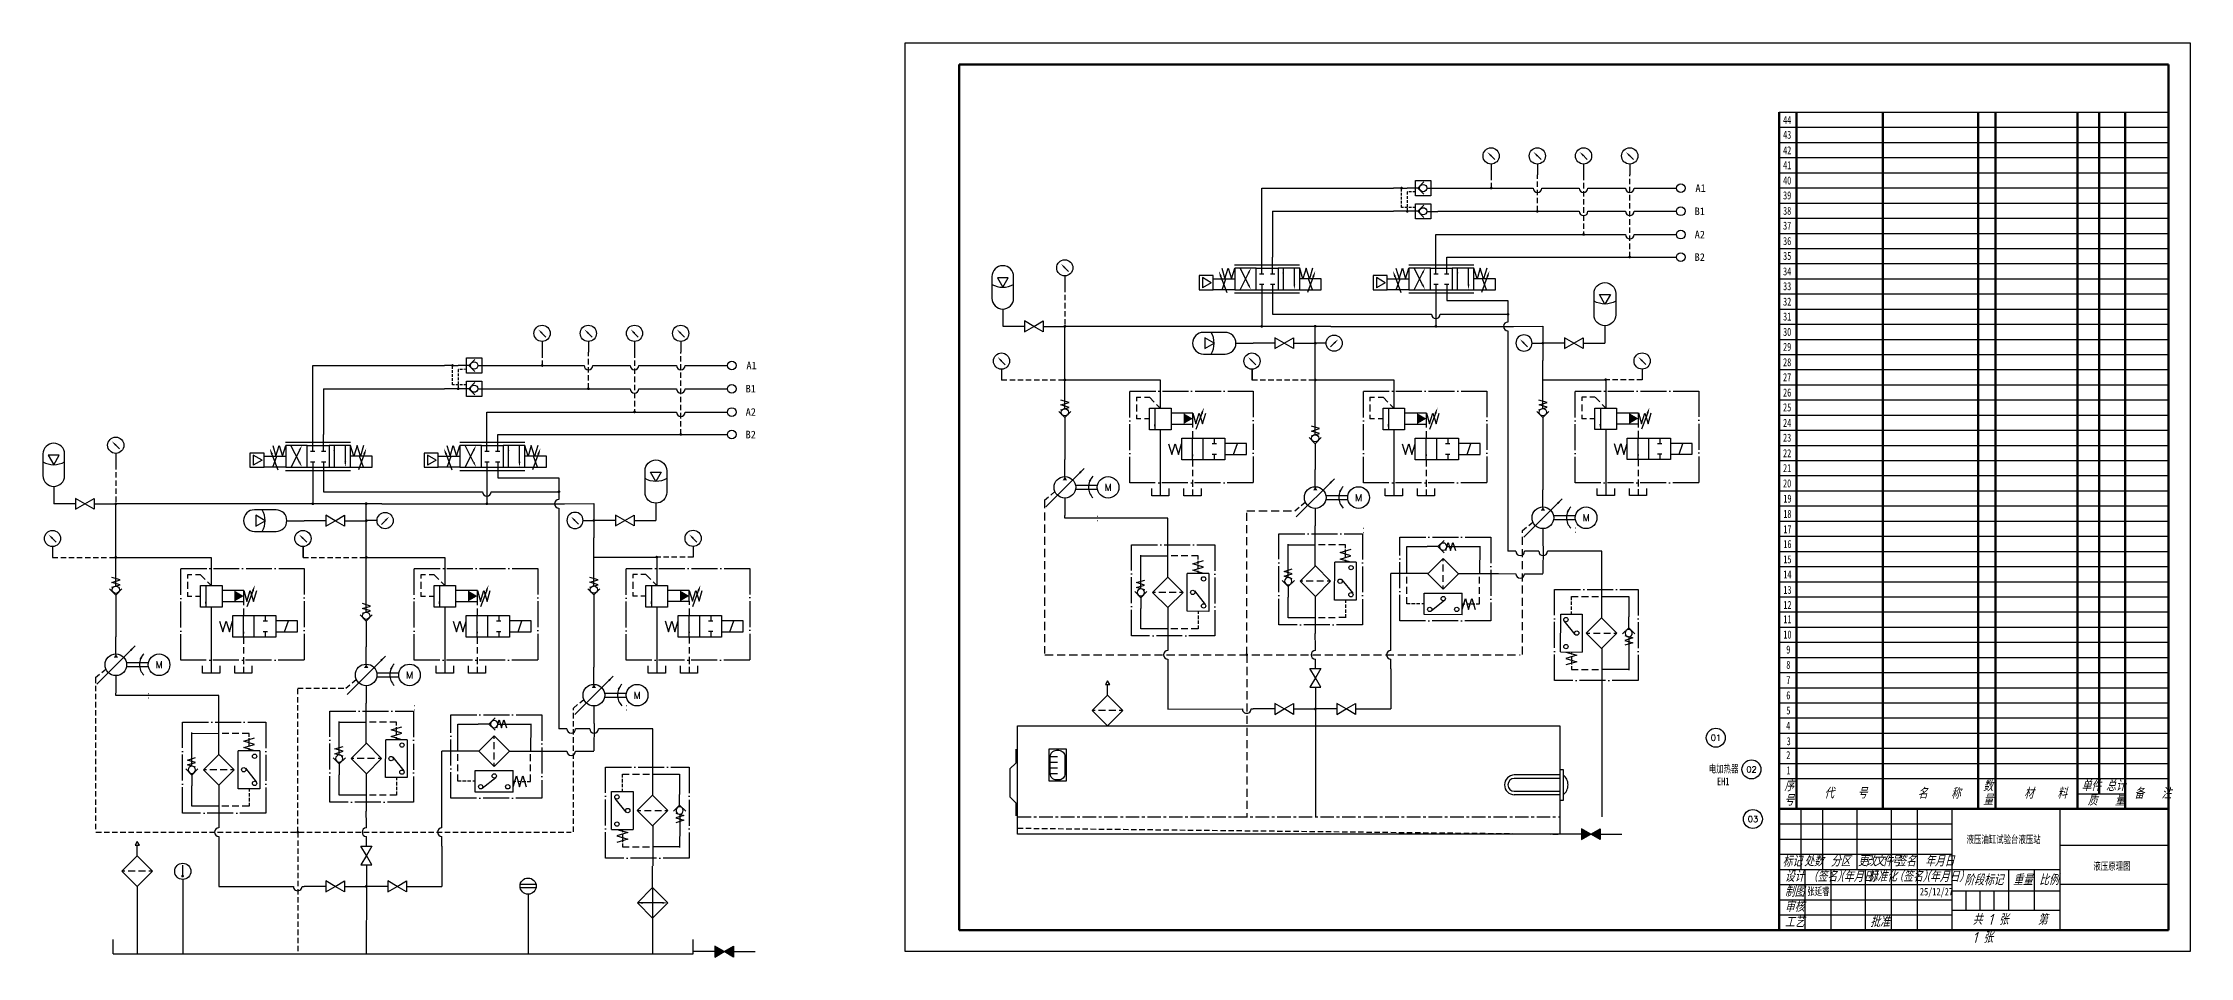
# Model space of a CAD drawing. Extents: x 245 to 8263, y -367 to 526.
# Drawn here: x 2243 to 3235, y 70 to 493 of the extents above; entities that cross this region are included whole.
import ezdxf
from ezdxf.enums import TextEntityAlignment as Align

# ---------------------------------------------------------------- set-up
doc = ezdxf.new("R2010")
doc.units = 0
doc.header["$LTSCALE"] = 5
doc.header["$MEASUREMENT"] = 0
for name, pattern in [('ACAD_ISO04W100', [30, 24, -3, 0, -3]), ('CENTER', [2, 1.25, -0.25, 0.25, -0.25]), ('HIDDEN', [0.375, 0.25, -0.125])]:
    doc.linetypes.add(name, pattern=pattern)
doc.layers.get('0').update_dxf_attribs({"linetype": 'CONTINUOUS'})
for name, color, linetype in [('11', 1, 'CONTINUOUS'), ('12', 2, 'CONTINUOUS'), ('16', 6, 'CONTINUOUS'), ('2细线层', 4, 'CONTINUOUS')]:
    doc.layers.add(name, color=color, linetype=linetype)
for name, color, linetype, lineweight in [('L7', 4, 'CONTINUOUS', 25), ('标注层', 7, 'CONTINUOUS', 25), ('符号 (ISO)', 7, 'CONTINUOUS', 25), ('粗实线', 7, 'CONTINUOUS', 50), ('细实线', 7, 'CONTINUOUS', 25)]:
    doc.layers.add(name, color=color, linetype=linetype, lineweight=lineweight)
doc.styles.add('GB 3.5', font='simfang.ttf', dxfattribs={"width": 0.7, "height": 3.5})
doc.styles.add('GB（5.0）', font='仿宋_GB2312.ttf', dxfattribs={"width": 0.75})
doc.styles.add('HZ', font='txt', dxfattribs={"bigfont": 'hztxt'})
doc.styles.get("Standard").update_dxf_attribs({"font": '仿宋_GB2312.ttf', "height": 3.5})
doc.styles.add('样式 1', font='gbeitc.shx', dxfattribs={"height": 18, "bigfont": 'gbcbig.shx'})

# ---------------------------------------------------------------- blocks, each defined once
blk = doc.blocks.new('电动机')
at = {"layer": '11'}
blk.add_circle((0.01, -0.08), 5, dxfattribs=at)
at = {"layer": '11', "style": 'HZ'}
blk.add_text('M', height=3.2, dxfattribs=at).set_placement((0.07, -0.1), align=Align.MIDDLE)
blk = doc.blocks.new('单向变量液压泵')
at = {"layer": '11'}
for p, q in [((8.8, 21.77), (-8.88, 4.09)), ((-0.06, 17.98), (-0.06, 25.98)), ((4.81, 14.06), (14.9, 14.06)), ((14.9, 12.06), (4.83, 12.06)), ((-0.06, 8.01), (-0.06, 0.01))]:
    blk.add_line(p, q, dxfattribs=at)
blk.add_circle((-0.08, 13.06), 5, dxfattribs=at)
blk.add_arc((17.85, 13.18), 7.03, 134.69287, 225.36484, dxfattribs=at)
at = {"layer": '12'}
for points in [[(6.48, 20.1), (7.15, 19.41), (8.86, 21.79)], [(-0.06, 18.05), (-1.06, 16.32), (0.94, 16.32)], [(10.89, 16.02), (11.7, 15.49), (12.87, 18.17)]]:
    blk.add_solid(points, dxfattribs=at)
blk = doc.blocks.new('单向阀（简易符号）带弹簧')
at = {"layer": '11'}
for p, q in [((1.92, 11.94), (-1.83, 13.07)), ((-1.81, 10.82), (1.92, 11.94)), ((1.92, 9.69), (-1.81, 10.82)), ((-0.03, 9.18), (-0.03, 14.18)), ((-2.88, 7.8), (-0.05, 4.97)), ((-1.83, 8.58), (1.92, 9.69)), ((-0.05, 4.97), (2.78, 7.8)), ((-0.05, 4.98), (-0.05, -0.02))]:
    blk.add_line(p, q, dxfattribs=at)
blk.add_circle((-0.05, 7.44), 1.67, dxfattribs=at)
blk = doc.blocks.new('压力表')
at = {"layer": '11'}
for p, q in [((-0.75, 9.49), (1.71, 7.03)), ((-0.02, 4.97), (-0.02, -0.03))]:
    blk.add_line(p, q, dxfattribs=at)
blk.add_circle((-0.04, 8.72), 3.75, dxfattribs=at)
at = {"layer": '12'}
blk.add_solid([(-0.34, 8.49), (0.25, 9.08), (-1.83, 10.56)], dxfattribs=at)
blk = doc.blocks.new('5171', base_point=(201.3, 88.5))
at = {"layer": '11'}
for p, q in [((201.4, 88.4), (201.4, 93.4)), ((213.4, 93.4), (213.4, 88.4)), ((213.4, 88.4), (201.4, 88.4))]:
    blk.add_line(p, q, dxfattribs=at)
blk = doc.blocks.new('先导式电磁溢流阀')
at = {"layer": '11'}
for p, q in [((14.07, 5.12), (14.07, -7.91)), ((9.07, -7.91), (19.07, -7.91)), ((9.07, -17.91), (9.07, -7.91)), ((11.58, -7.87), (11.58, -17.89)), ((19.07, -7.91), (19.07, -17.91)), ((19.07, -17.91), (9.07, -17.91)), ((14.07, -17.91), (14.07, -48.31)), ((19.11, -15.25), (29.11, -15.25)), ((29.11, -10.25), (19.13, -10.25)), ((29.11, -10.21), (30.59, -15.21)), ((29.11, -15.25), (29.11, -10.25)), ((30.59, -15.21), (32.1, -10.22)), ((33.27, -10.43), (30.6, -17.74)), ((32.1, -10.22), (33.6, -15.21)), ((33.6, -15.21), (35.1, -10.21)), ((17.96, -24.33), (19.44, -29.33)), ((19.44, -29.33), (20.95, -24.35)), ((20.95, -24.35), (22.45, -29.33)), ((22.45, -29.33), (23.95, -24.33)), ((23.99, -31.77), (23.99, -21.77)), ((23.99, -21.77), (43.99, -21.77)), ((29.01, -31.77), (29.01, -21.76)), ((33.99, -31.74), (33.99, -21.74)), ((38.02, -24.26), (40.02, -24.26)), ((40.02, -29.26), (38.02, -29.26)), ((39.02, -21.78), (39.02, -24.26)), ((39.02, -29.26), (39.02, -31.78)), ((53.98, -24.28), (43.98, -24.28)), ((43.98, -29.28), (53.98, -29.28)), ((43.99, -21.77), (43.99, -31.77)), ((47.91, -29.28), (49.73, -24.28)), ((53.98, -29.28), (53.98, -24.28)), ((33.99, -31.77), (23.99, -31.77)), ((43.99, -31.77), (33.99, -31.77))]:
    blk.add_line(p, q, dxfattribs=at)
at = {"layer": '12'}
for p, q in [((3.04, -2.9), (3.04, -4.62)), ((5.16, -2.93), (3.04, -2.93)), ((3.04, -6.22), (3.04, -9.42)), ((9.07, -2.93), (6.76, -2.93)), ((11.26, -5.09), (9.08, -2.91)), ((14.09, -7.91), (12.39, -6.22)), ((3.04, -11.02), (3.04, -12.92)), ((5.16, -12.91), (3.04, -12.91)), ((9.07, -12.91), (6.76, -12.91)), ((29.04, -15.19), (29.04, -16.91)), ((29.04, -18.51), (29.04, -21.71)), ((29.02, -31.53), (29.02, -34.82)), ((29.02, -36.42), (29.02, -39.36)), ((29.02, -40.97), (29.02, -44.26)), ((29.02, -45.46), (29.02, -48.4))]:
    blk.add_line(p, q, dxfattribs=at)
at = {"layer": '12', "linetype": 'ACAD_ISO04W100', "ltscale": 0.1}
blk.add_lwpolyline([(-0.03, -0.06), (57.08, -0.06), (57.08, -42.45), (-0.03, -42.45)], close=True, dxfattribs=at)
at = {"layer": '12'}
for points in [[(32.84, -10.27), (33.74, -10.59), (34.27, -7.72)], [(11.12, -15.37), (11.96, -15.37), (11.54, -17.89)], [(24.83, -15.24), (29.1, -12.77), (24.83, -10.26)], [(29.45, -29.26), (28.61, -29.26), (29.03, -31.78)]]:
    blk.add_solid(points, dxfattribs=at)
at = {"layer": '11', "xscale": 0.66, "yscale": 0.66, "zscale": 0.66}
for p in [(10.05, -48.32), (24.94, -48.32)]:
    blk.add_blockref('5171', p, dxfattribs=at)
blk = doc.blocks.new('液位计')
at = {"layer": '11'}
for p, q in [((3.64, 9.51), (-3.71, 9.51)), ((3.64, 8.01), (-3.71, 8.01)), ((-0.02, 5.01), (-0.02, 0.01))]:
    blk.add_line(p, q, dxfattribs=at)
blk.add_circle((-0.04, 8.76), 3.75, dxfattribs=at)
blk = doc.blocks.new('过滤器')
at = {"layer": '11'}
for p, q in [((10.08, 0.04), (17.15, 7.11)), ((17.15, -7.04), (10.08, 0.04)), ((17.15, 7.11), (24.22, 0.04)), ((24.22, 0.04), (17.15, -7.04)), ((10.09, -0.01), (0.09, -0.01)), ((24.24, -0.01), (34.24, -0.01))]:
    blk.add_line(p, q, dxfattribs=at)
at = {"layer": '12'}
for p, q in [((17.15, 7.11), (17.15, 5.44)), ((17.15, 3.85), (17.15, 0.65)), ((17.15, -0.95), (17.15, -4.15)), ((17.15, -5.69), (17.15, -7.03))]:
    blk.add_line(p, q, dxfattribs=at)
blk = doc.blocks.new('5236', base_point=(344.92, 42.98))
at = {"layer": '11'}
for p, q in [((342.02, 47.87), (343.5, 42.87)), ((343.5, 42.87), (345, 47.86)), ((345, 47.86), (346.51, 42.87)), ((346.51, 42.87), (348.01, 47.87))]:
    blk.add_line(p, q, dxfattribs=at)
blk = doc.blocks.new('回油过滤器')
at = {"layer": '11'}
for p, q in [((0, -7.14), (0, 0)), ((0, -7.36), (12.47, -7.36)), ((12.47, -7.36), (12.47, -16.78)), ((-18.99, -32.95), (-18.97, -15.46)), ((-18.97, -15.46), (-8.97, -15.48)), ((-12.31, -24.92), (-17.34, -18.62)), ((-8.97, -15.48), (-8.99, -32.97)), ((-18.99, -32.95), (-8.99, -32.97)), ((12.48, -30.98), (12.47, -41.39)), ((12.47, -41.08), (0, -41.07)), ((0, -41.3), (0, -49.85))]:
    blk.add_line(p, q, dxfattribs=at)
for centre in [(-16.52, -17.96), (-16.54, -30.48), (-11.52, -24.23)]:
    blk.add_circle(centre, 1, dxfattribs=at)
at = {"layer": '12', "linetype": 'HIDDEN', "ltscale": 2.5}
for p, q in [((-13.98, -11.21), (-13.98, -9.61)), ((-13.97, -7.37), (0, -7.36)), ((-14, -34.96), (-14.01, -36.56)), ((-14.01, -37.21), (-14.01, -38.81)), ((-14.01, -39.47), (-14.01, -41.07)), ((-14, -32.99), (-14, -34.16)), ((-14.01, -41.05), (0, -41.07))]:
    blk.add_line(p, q, dxfattribs=at)
at = {"layer": '12'}
for p, q in [((-13.97, -8.96), (-13.97, -7.36)), ((-13.98, -13.47), (-13.98, -11.87)), ((-13.98, -15.44), (-13.98, -14.27))]:
    blk.add_line(p, q, dxfattribs=at)
at = {"layer": '12', "linetype": 'ACAD_ISO04W100', "ltscale": 0.1}
blk.add_lwpolyline([(-21.8, -4.13), (16.79, -4.13), (16.79, -46.19), (-21.8, -46.19)], close=True, dxfattribs=at)
at = {"layer": '11', "rotation": 90}
blk.add_blockref('过滤器', (-0.01, -41.39), dxfattribs=at)
at = {"layer": '11', "xscale": -1}
for name, p, rotation in [('单向阀（简易符号）带弹簧', (12.52, -16.8), 180), ('5236', (-11.64, -35.88), 89.93440482208143)]:
    blk.add_blockref(name, p, dxfattribs=dict(at, rotation=rotation))
blk = doc.blocks.new('圆点')
at = {"layer": '12', "const_width": 0.625}
blk.add_lwpolyline([(-0.35, 0.06, 1), (0.28, 0.06, 1)], format="xyb", close=True, dxfattribs=at)
blk = doc.blocks.new('空气滤清器')
at = {"layer": '11'}
for p, q in [((0.01, 20.82), (-0.99, 19.09)), ((1.01, 19.09), (0.01, 20.82)), ((-7.07, 7.07), (0, 14.14)), ((-1, 19.09), (1.01, 19.09)), ((0, 14.14), (7.07, 7.07)), ((0.01, 14.09), (0.01, 19.09)), ((0, 0), (-7.07, 7.07)), ((7.07, 7.07), (0, 0))]:
    blk.add_line(p, q, dxfattribs=at)
at = {"layer": '12'}
for p, q in [((-5.73, 7.07), (-7.07, 7.07)), ((-0.99, 7.07), (-4.19, 7.07)), ((3.81, 7.07), (0.61, 7.07)), ((7.07, 7.07), (5.4, 7.07))]:
    blk.add_line(p, q, dxfattribs=at)
blk = doc.blocks.new('5234', base_point=(345.2, 81.62))
at = {"layer": '11'}
blk.add_line((345.14, 81.64), (345.14, 86.64), dxfattribs=at)
at = {"layer": '11', "const_width": 0.625}
blk.add_lwpolyline([(344.79, 81.64, 1), (345.41, 81.64, 1)], format="xyb", close=True, dxfattribs=at)
blk = doc.blocks.new('温度计')
at = {"layer": '11'}
blk.add_line((-0.05, 5.02), (-0.05, 0.02), dxfattribs=at)
blk.add_circle((-0.07, 8.77), 3.75, dxfattribs=at)
blk.add_blockref('5234', (-0.05, 6.51), dxfattribs=at)
blk = doc.blocks.new('E型')
at = {"layer": '11'}
for p, q in [((2.49, 7.43), (2.49, 9.94)), ((7.49, 7.43), (7.49, 9.94)), ((1.5, 7.43), (3.5, 7.43)), ((1.5, 2.54), (3.5, 2.54)), ((2.49, 2.54), (2.49, 0.02)), ((6.5, 7.43), (8.5, 7.43)), ((6.5, 2.54), (8.5, 2.54)), ((7.49, 2.54), (7.49, 0.02))]:
    blk.add_line(p, q, dxfattribs=at)
blk = doc.blocks.new('5221', base_point=(319.6, 303.8))
at = {"layer": '11'}
blk.add_line((318.28, 300.92), (315.62, 293.63), dxfattribs=at)
at = {"layer": '12'}
blk.add_solid([(317.83, 301.09), (318.73, 300.76), (319.26, 303.63)], dxfattribs=at)
blk = doc.blocks.new('FHYA10', base_point=(659.66, 112.03))
at = {"layer": '11'}
for p, q in [((653.65, 112.02), (655.13, 107.02)), ((655.13, 107.02), (656.64, 112)), ((656.64, 112), (658.14, 107.02)), ((658.14, 107.02), (659.64, 112.02))]:
    blk.add_line(p, q, dxfattribs=at)
blk = doc.blocks.new('FHYA13', base_point=(778.42, 446.4))
at = {"layer": '11'}
for p, q in [((768.41, 451.41), (778.41, 451.41)), ((768.41, 446.41), (768.41, 451.41)), ((772.54, 446.41), (774.36, 451.41)), ((778.41, 446.41), (768.41, 446.41))]:
    blk.add_line(p, q, dxfattribs=at)
blk = doc.blocks.new('电磁换向阀')
at = {"layer": '11'}
for p, q in [((-15.07, 11.48), (14.98, 11.48)), ((-15.04, 9.99), (-15.04, -0.01)), ((-5.04, 9.99), (-15.04, 9.99)), ((-8.68, 2.28), (-12.59, 10.04)), ((-5.04, -0.01), (-5.04, 9.99)), ((-5, 9.99), (5, 9.99)), ((-2.49, 10.03), (-2.49, 15.03)), ((2.49, 10.03), (2.49, 15.03)), ((15, 10), (5, 10)), ((5, 10), (5, 0)), ((7.46, 0.06), (7.46, 10.04)), ((12.54, 2.54), (12.54, 10.01)), ((15, 0), (15, 10)), ((-25.04, 6.49), (-31.54, 6.49)), ((-31.54, 6.49), (-31.54, -0.01)), ((-30, 5.59), (-30, 0.9)), ((-25.93, 3.24), (-30, 5.59)), ((-25.93, 3.24), (-30, 0.9)), ((-25.04, -0.01), (-25.04, 6.49)), ((-8.65, 7.76), (-12.54, 0.02)), ((-5, 0), (5, 0)), ((-31.54, -0.01), (-25.04, -0.01)), ((-15.07, -1.52), (14.98, -1.52)), ((-15.04, -0.01), (-5.04, -0.01)), ((-2.53, -0.01), (-2.53, -5.01)), ((2.49, -0.01), (2.49, -5.01)), ((5, 0), (15, 0))]:
    blk.add_line(p, q, dxfattribs=at)
at = {"layer": '12'}
for points in [[(-9.02, 7.95), (-8.27, 7.57), (-7.52, 10.01)], [(7, 7.52), (7.84, 7.52), (7.42, 10.04)], [(-8.3, 2.47), (-9.05, 2.09), (-7.54, 0.03)], [(12.96, 2.54), (12.12, 2.54), (12.54, 0.02)]]:
    blk.add_solid(points, dxfattribs=at)
at = {"layer": '11', "xscale": -1}
blk.add_blockref('5221', (-22.71, 8.83), dxfattribs=at)
at = {"layer": '11'}
blk.add_blockref('5221', (22.57, 8.83), dxfattribs=at)
at = {"layer": '16'}
for name, p in [('FHYA10', (-15.02, 10.02)), ('FHYA13', (-15.03, -0.02))]:
    blk.add_blockref(name, p, dxfattribs=at)
at = {"layer": '16', "xscale": -1}
for name, p in [('FHYA10', (14.98, 10.02)), ('FHYA13', (14.99, -0.02))]:
    blk.add_blockref(name, p, dxfattribs=at)
blk = doc.blocks.new('5172', base_point=(208.32, 41.13))
at = {"layer": '11'}
for p, q in [((213.14, 46.67), (203.14, 46.67)), ((203.14, 36.67), (213.14, 36.67))]:
    blk.add_line(p, q, dxfattribs=at)
for centre, start, end in [((203.14, 41.67), 90, 270), ((213.14, 41.67), 270, 90)]:
    blk.add_arc(centre, 5, start, end, dxfattribs=at)
blk = doc.blocks.new('FHYF27')
at = {"layer": '11'}
blk.add_line((-0.03, 8.01), (-0.03, 0.01), dxfattribs=at)
blk.add_lwpolyline([(2.49, 22.4), (-2.51, 22.4), (-0.01, 18.07)], close=True, dxfattribs=at)
blk.add_arc((0.01, 28.12), 10.05, 240.16091, 299.83909, dxfattribs=at)
at = {"layer": '11', "rotation": 90}
blk.add_blockref('5172', (0.55, 18.19), dxfattribs=at)
blk = doc.blocks.new('截止阀')
at = {"layer": '11'}
for p, q in [((10.02, 0.01), (0.02, 0.01)), ((14.37, 0.01), (10.04, 2.51)), ((10.04, 2.51), (10.04, -2.49)), ((10.04, -2.49), (14.37, 0.01)), ((14.36, 0.01), (18.69, 2.51)), ((18.69, -2.49), (14.36, 0.01)), ((18.69, 2.51), (18.69, -2.49)), ((18.71, 0.01), (28.71, 0.01))]:
    blk.add_line(p, q, dxfattribs=at)
blk = doc.blocks.new('双向液压锁')
at = {"layer": '11'}
for p, q in [((3.72, 0), (0, 0)), ((3.72, 0), (6.24, 0)), ((11.24, 0), (6.24, 0)), ((10.2, -0.02), (10.18, 3.48)), ((10.18, 3.48), (17.18, 3.48)), ((14.07, 2.83), (11.24, 0)), ((11.24, 0), (14.07, -2.83)), ((17.18, 3.48), (17.18, -3.52)), ((10.18, -3.52), (10.15, -0.02)), ((17.18, -3.52), (10.18, -3.52)), ((10.2, -10.76), (10.18, -7.26)), ((10.18, -7.26), (17.18, -7.26)), ((14.07, -7.91), (11.24, -10.74)), ((15.45, -0.01), (20.45, -0.01)), ((17.18, -7.26), (17.18, -14.26)), ((11.24, -10.74), (0.01, -10.74)), ((10.18, -14.26), (10.15, -10.76)), ((17.18, -14.26), (10.18, -14.26)), ((11.24, -10.74), (14.07, -13.57)), ((15.45, -10.75), (20.45, -10.75))]:
    blk.add_line(p, q, dxfattribs=at)
for centre in [(13.7, 0.01), (13.7, -10.73)]:
    blk.add_circle(centre, 1.67, dxfattribs=at)
at = {"layer": '12', "linetype": 'HIDDEN'}
for p, q in [((3.72, -9.01), (3.72, 0)), ((10.19, -9.01), (3.72, -9.01)), ((10.17, -1.77), (6.33, -1.79)), ((6.33, -1.79), (6.33, -10.74))]:
    blk.add_line(p, q, dxfattribs=at)
blk = doc.blocks.new('冷却器')
at = {"layer": '11'}
for p, q in [((10.01, -0.01), (17.08, 7.06)), ((17.05, 4.5), (17.05, -7.04)), ((17.08, 7.06), (24.15, -0.01)), ((10.02, -0.05), (0.02, -0.05)), ((17.08, -7.08), (10.01, -0.01)), ((10.06, -0.05), (24.13, -0.05)), ((24.15, -0.01), (17.08, -7.08)), ((24.17, -0.05), (34.17, -0.05))]:
    blk.add_line(p, q, dxfattribs=at)
at = {"layer": '12'}
for points in [[(16.63, 4.5), (17.47, 4.5), (17.05, 7.02)], [(17.49, -4.52), (16.65, -4.52), (17.07, -7.04)]]:
    blk.add_solid(points, dxfattribs=at)
blk = doc.blocks.new('电液位计')
at = {"layer": '11'}
for p, q in [((0.48, -3.51), (3.89, -3.51)), ((0.48, -6.15), (3.8, -6.15)), ((0.48, -8.8), (3.8, -8.8)), ((0.48, -11.44), (3.8, -11.44))]:
    blk.add_line(p, q, dxfattribs=at)
blk.add_lwpolyline([(0, 0), (7.78, 0), (7.78, -14.95), (0, -14.95)], close=True, dxfattribs=at)
blk.add_lwpolyline([(3.33, -0.66), (4.45, -0.66, -0.414214), (7.3, -3.51), (7.3, -11.44, -0.414214), (4.45, -14.29), (3.33, -14.29, -0.414214), (0.48, -11.44), (0.48, -3.51, -0.414214)], format="xyb", close=True, dxfattribs=at)
blk = doc.blocks.new('油箱')
at = {"layer": '11'}
h = blk.add_hatch(color=256, dxfattribs=at)
h.dxf.hatch_style = 1
h.paths.add_polyline_path([(260.73, -47.57), (260.73, -52.57), (265.06, -50.07), (265.06, -50.07)])
h.paths.add_polyline_path([(265.06, -50.07), (265.06, -50.07), (269.39, -52.57), (269.39, -47.57)])
at = {"layer": '12', "linetype": 'HIDDEN', "ltscale": 2}
blk.add_line((0, -47.31), (250.71, -50.07), dxfattribs=at)
at = {"layer": 'L7'}
for p, q in [((0, 0), (250.71, 0)), ((0, -50.07), (0, 0)), ((250.71, 0), (250.71, -50.07)), ((-0.83, -17.27), (-3.59, -19.82)), ((-3.59, -19.82), (-3.59, -32.78)), ((-0.83, -10.83), (-0.83, -17.27)), ((250.71, -22.73), (229.65, -22.73)), ((250.71, -24.29), (229.65, -24.29)), ((250.71, -20.22), (252.17, -20.22)), ((252.17, -20.22), (252.17, -34.58)), ((-3.59, -32.78), (-0.83, -35.54)), ((-0.83, -35.54), (-0.83, -41.66)), ((229.65, -30.28), (250.71, -30.28)), ((250.71, -31.85), (229.65, -31.85)), ((252.17, -34.58), (250.71, -34.58)), ((269.39, -50.07), (0, -50.07))]:
    blk.add_line(p, q, dxfattribs=at)
at = {"layer": 'L7', "linetype": 'CENTER'}
blk.add_line((0, -42.01), (250.71, -42.01), dxfattribs=at)
at = {"layer": 'L7'}
for centre, radius, start, end in [((229.65, -27.29), 4.56, 90, 270), ((229.65, -27.29), 2.99, 90, 270), ((248.72, -27.29), 5.76, 306.86192, 53.13808)]:
    blk.add_arc(centre, radius, start, end, dxfattribs=at)
at = {"layer": '11'}
for name, p in [('空气滤清器', (41.62, 0)), ('电液位计', (14.61, -10.67)), ('截止阀', (250.69, -50.08))]:
    blk.add_blockref(name, p, dxfattribs=at)

msp = doc.modelspace()

# ---------------------------------------------------------------- hatches: boundary and pattern name
at = {"layer": '11'}
h = msp.add_hatch(color=256, dxfattribs=at)
h.dxf.hatch_style = 1
h.paths.add_polyline_path([(2553.2419, 75.4175), (2553.2419, 70.4175), (2557.5712, 72.9171), (2557.5704, 72.9175)])
h.paths.add_polyline_path([(2561.9006, 75.4175), (2557.5712, 72.918), (2557.572, 72.9175), (2561.9006, 70.4175)])

# ---------------------------------------------------------------- linework, layer by layer
msp.add_line((3065.7091, 138.9604), (3085.6962, 138.9604))
at = {"layer": '11', "linetype": 'HIDDEN', "ltscale": 2}
for p, q in [((2912.1518, 431.9477), (2912.1672, 425.8263)), ((2933.5191, 415.1003), (2933.5191, 431.9766)), ((2954.8772, 431.9477), (2954.8926, 404.3337)), ((2976.2445, 393.9118), (2976.2445, 431.9766)), ((2715.0595, 380.2563), (2715.0595, 361.8719)), ((2473.4006, 349.9433), (2473.416, 343.8218)), ((2494.768, 333.0958), (2494.768, 349.9722)), ((2516.126, 349.9433), (2516.1414, 322.3293)), ((2537.4934, 311.9073), (2537.4934, 349.9722)), ((2685.8017, 337.1548), (2715.0441, 337.1548)), ((2801.5918, 337.1548), (2830.8342, 337.1548)), ((2981.9841, 337.2108), (2965.1463, 337.2108)), ((2276.3083, 298.2518), (2276.3083, 279.8674)), ((2247.0505, 255.1504), (2276.2929, 255.1504)), ((2362.8407, 255.1504), (2392.083, 255.1504)), ((2543.233, 255.2064), (2526.3952, 255.2064))]:
    msp.add_line(p, q, dxfattribs=at)
at = {"layer": '11'}
for p, q in [((2806.1277, 425.8263), (2867.0171, 425.8263)), ((2806.1277, 393.9118), (2806.1277, 425.8263)), ((2887.4631, 425.8263), (2931.5191, 425.8263)), ((2935.5191, 425.8263), (2952.8806, 425.8263)), ((2956.8806, 425.8263), (2974.2445, 425.8263)), ((2978.2445, 425.8263), (2986.1799, 425.8263)), ((2986.1799, 425.8263), (2997.8047, 425.8263)), ((2811.1094, 415.1003), (2867.026, 415.1003)), ((2811.1094, 415.1003), (2811.1094, 393.9118)), ((2887.4631, 415.1003), (2952.8866, 415.1003)), ((2956.8866, 415.1003), (2974.2445, 415.1003)), ((2978.2445, 415.1003), (2981.7505, 415.1003)), ((2981.7505, 415.1003), (2990.0983, 415.1003)), ((2990.0983, 415.1003), (2997.7768, 415.1003)), ((2886.6308, 393.9944), (2886.6308, 404.3337)), ((2886.6308, 404.3337), (2974.2445, 404.3337)), ((2978.2445, 404.3337), (2980.2173, 404.3337)), ((2980.2173, 404.3337), (2993.3351, 404.3337)), ((2993.3351, 404.3337), (2997.7768, 404.3337)), ((2886.6308, 393.9118), (2886.6308, 394.8961)), ((2891.6125, 393.9118), (2979.8766, 393.9118)), ((2979.8766, 393.9118), (2991.6315, 393.9118)), ((2991.6315, 393.9118), (2997.7768, 393.9118)), ((2806.0882, 373.8694), (2806.0882, 361.9301)), ((2811.0976, 367.4987), (2839.8666, 367.4987)), ((2811.1094, 373.8694), (2811.1094, 367.4987)), ((2839.8666, 367.4987), (2884.5913, 367.4987)), ((2886.5913, 373.8694), (2886.5913, 361.9301)), ((2888.5913, 367.4987), (2891.6007, 367.4987)), ((2891.6007, 367.4987), (2919.8933, 367.4987)), ((2891.6125, 373.8694), (2919.8933, 373.8694)), ((2919.8933, 373.8694), (2919.9052, 367.4987)), ((2919.9052, 367.4987), (2919.9052, 363.9301)), ((2715.0441, 337.1548), (2715.0441, 361.9301)), ((2838.0441, 361.9301), (2715.0441, 361.9301)), ((2720.0653, 361.9301), (2720.0653, 361.9301)), ((2830.8342, 346.3115), (2830.8342, 361.9301)), ((2838.0441, 361.9301), (2922.4621, 361.9301)), ((2919.9052, 359.9301), (2919.9052, 257.9629)), ((2922.4621, 361.9301), (2936.0442, 361.9861)), ((2936.0442, 361.9861), (2936.0442, 346.1455)), ((2367.3766, 343.8218), (2428.2659, 343.8218)), ((2367.3766, 311.9073), (2367.3766, 343.8218)), ((2448.712, 343.8218), (2492.768, 343.8218)), ((2496.768, 343.8218), (2514.1294, 343.8218)), ((2518.1294, 343.8218), (2535.4934, 343.8218)), ((2539.4934, 343.8218), (2547.4288, 343.8218)), ((2547.4288, 343.8218), (2559.0535, 343.8218)), ((2685.8017, 342.0309), (2685.8017, 337.1548)), ((2801.5918, 342.0309), (2801.5918, 337.1548)), ((2830.8342, 337.1548), (2830.8342, 346.3115)), ((2936.0442, 337.2108), (2936.0442, 346.1455)), ((2372.3583, 333.0958), (2428.2748, 333.0958)), ((2372.3583, 333.0958), (2372.3583, 311.9073)), ((2448.712, 333.0958), (2514.1354, 333.0958)), ((2518.1354, 333.0958), (2535.4934, 333.0958)), ((2539.4934, 333.0958), (2542.9994, 333.0958)), ((2542.9994, 333.0958), (2551.3471, 333.0958)), ((2551.3471, 333.0958), (2559.0257, 333.0958)), ((2715.0441, 328.9404), (2715.0441, 337.1548)), ((2715.0441, 337.1548), (2759.1462, 337.1548)), ((2830.8111, 316.9136), (2830.8342, 337.1548)), ((2830.8342, 337.1548), (2867.1462, 337.1548)), ((2936.0442, 328.9964), (2936.0442, 337.2108)), ((2936.0442, 337.2108), (2965.1463, 337.2108)), ((2447.8797, 322.3293), (2535.4934, 322.3293)), ((2447.8797, 311.99), (2447.8797, 322.3293)), ((2539.4934, 322.3293), (2541.4661, 322.3293)), ((2541.4661, 322.3293), (2554.584, 322.3293)), ((2554.584, 322.3293), (2559.0257, 322.3293)), ((2447.8797, 311.9073), (2447.8797, 312.8917)), ((2452.8614, 311.9073), (2541.1254, 311.9073)), ((2541.1254, 311.9073), (2552.8804, 311.9073)), ((2552.8804, 311.9073), (2559.0257, 311.9073)), ((2715.0784, 314.7601), (2715.0784, 300.442)), ((2936.0324, 314.7941), (2936.0785, 286.3784)), ((2830.7992, 302.7113), (2830.8141, 295.7284)), ((2367.337, 291.8649), (2367.337, 279.9256)), ((2372.3583, 291.8649), (2372.3583, 285.4943)), ((2447.8401, 291.8649), (2447.8401, 279.9256)), ((2452.8614, 291.8649), (2481.1422, 291.8649)), ((2481.1422, 291.8649), (2481.154, 285.4943)), ((2276.2929, 255.1504), (2276.2929, 279.9256)), ((2399.2929, 279.9256), (2276.2929, 279.9256)), ((2281.3142, 279.9256), (2281.3142, 279.9256)), ((2372.3464, 285.4943), (2401.1154, 285.4943)), ((2392.083, 264.3071), (2392.083, 279.9256)), ((2399.2929, 279.9256), (2483.711, 279.9256)), ((2401.1154, 285.4943), (2445.8401, 285.4943)), ((2449.8401, 285.4943), (2452.8495, 285.4943)), ((2452.8495, 285.4943), (2481.1422, 285.4943)), ((2481.154, 285.4943), (2481.154, 281.9256)), ((2483.711, 279.9256), (2497.2931, 279.9816)), ((2497.2931, 279.9816), (2497.2931, 264.141)), ((2481.154, 277.9256), (2481.154, 175.9584)), ((2715.0784, 273.3045), (2715.0784, 274.4658)), ((2762.6483, 273.3045), (2715.0784, 273.3045)), ((2730.0404, 274.2054), (2730.1414, 274.2054)), ((2730.0404, 272.2054), (2730.1414, 272.2054)), ((2762.6483, 264.5964), (2762.6483, 273.3045)), ((2853.0404, 268.6873), (2853.1414, 268.6873)), ((2951.0405, 268.7433), (2951.1415, 268.7433)), ((2247.0505, 260.0265), (2247.0505, 255.1504)), ((2362.8407, 260.0265), (2362.8407, 255.1504)), ((2392.083, 255.1504), (2392.083, 264.3071)), ((2497.2931, 255.2064), (2497.2931, 264.141)), ((2853.0404, 266.6873), (2853.1414, 266.6873)), ((2936.1379, 260.4022), (2936.0785, 247.6931)), ((2951.0405, 266.7433), (2951.1415, 266.7433)), ((2276.2929, 246.9359), (2276.2929, 255.1504)), ((2276.2929, 255.1504), (2320.3951, 255.1504)), ((2392.0599, 234.9092), (2392.083, 255.1504)), ((2392.083, 255.1504), (2428.3951, 255.1504)), ((2497.2931, 246.9919), (2497.2931, 255.2064)), ((2497.2931, 255.2064), (2526.3952, 255.2064)), ((2923.6242, 257.9629), (2919.9052, 257.9629)), ((2934.1265, 257.9629), (2927.6242, 257.9629)), ((2963.2495, 257.9629), (2938.1265, 257.9629)), ((2963.2495, 244.374), (2963.2495, 257.9629)), ((2865.7594, 212.1098), (2865.7594, 247.6424)), ((2915.6102, 247.6424), (2923.5759, 247.6052)), ((2927.5758, 247.5866), (2936.0779, 247.5469)), ((2276.3273, 232.7557), (2276.3273, 218.4375)), ((2497.2812, 232.7896), (2497.3274, 204.3739)), ((2392.0481, 220.7069), (2392.0629, 213.7239)), ((2830.8686, 213.7663), (2830.8141, 219.9142)), ((2762.6483, 214.7455), (2762.6483, 212.1098)), ((2830.8686, 212.1098), (2830.8686, 213.7663)), ((2762.6483, 208.1098), (2762.6483, 185.0064)), ((2830.8699, 199.4164), (2828.3699, 203.7466)), ((2828.3699, 203.7466), (2833.3699, 203.7466)), ((2830.8699, 199.418), (2828.3699, 195.0879)), ((2830.8686, 203.7663), (2830.8686, 208.1098)), ((2833.3699, 203.7466), (2830.8699, 199.4164)), ((2833.3699, 195.0879), (2830.8699, 199.418)), ((2865.7594, 203.6799), (2865.7594, 208.1098)), ((2865.7594, 203.6799), (2865.7909, 185.0787)), ((2276.3273, 191.3001), (2276.3273, 192.4614)), ((2323.8972, 191.3001), (2276.3273, 191.3001)), ((2291.2892, 192.201), (2291.3902, 192.201)), ((2291.2892, 190.201), (2291.3902, 190.201)), ((2323.8972, 182.592), (2323.8972, 191.3001)), ((2828.3699, 195.0879), (2833.3699, 195.0879)), ((2830.8686, 195.0681), (2830.8686, 185.0681)), ((2963.2495, 194.5232), (2963.2495, 135.2918)), ((2414.2892, 186.6829), (2414.3902, 186.6829)), ((2414.2892, 184.6829), (2414.3902, 184.6829)), ((2512.2893, 186.7389), (2512.3904, 186.7389)), ((2512.2893, 184.7389), (2512.3904, 184.7389)), ((2762.6483, 185.0186), (2797.1411, 185.0711)), ((2801.1411, 185.0772), (2802.1185, 185.0787)), ((2830.8685, 185.0099), (2830.8685, 135.2918)), ((2859.5311, 185.0681), (2865.7594, 185.0787)), ((2484.8731, 175.9584), (2481.154, 175.9584)), ((2495.3753, 175.9584), (2488.8731, 175.9584)), ((2497.3867, 178.3978), (2497.3274, 165.6887)), ((2524.4984, 175.9584), (2499.3753, 175.9584)), ((2524.4984, 162.3696), (2524.4984, 175.9584)), ((2427.0082, 130.1053), (2427.0082, 165.638)), ((2476.8591, 165.638), (2484.8247, 165.6008)), ((2488.8247, 165.5821), (2497.3267, 165.5425)), ((2323.8972, 132.7411), (2323.8972, 130.1053)), ((2392.1174, 131.7619), (2392.0629, 137.9097)), ((2392.1174, 130.1053), (2392.1174, 131.7619)), ((2323.8972, 126.1053), (2323.8972, 103.002)), ((2392.1187, 117.412), (2389.6187, 121.7421)), ((2389.6187, 121.7421), (2394.6187, 121.7421)), ((2392.1174, 121.7619), (2392.1174, 126.1053)), ((2394.6187, 121.7421), (2392.1187, 117.412)), ((2427.0082, 121.6755), (2427.0082, 126.1053)), ((2427.0082, 121.6755), (2427.0397, 103.0743)), ((2392.1187, 117.4136), (2389.6187, 113.0834)), ((2389.6187, 113.0834), (2394.6187, 113.0834)), ((2392.1174, 113.0637), (2392.1174, 103.0637)), ((2394.6187, 113.0834), (2392.1187, 117.4136)), ((2286.1897, 103.0525), (2286.1897, 71.9661)), ((2307.324, 101.2794), (2307.324, 71.9661)), ((2323.8972, 103.0142), (2358.39, 103.0666)), ((2362.39, 103.0727), (2363.3674, 103.0742)), ((2392.1174, 103.0055), (2392.0817, 71.9661)), ((2420.78, 103.0637), (2427.0082, 103.0742)), ((2466.9497, 94.4435), (2466.9497, 71.9661)), ((2275.0417, 71.9661), (2275.0417, 78.5661)), ((2275.0417, 71.9661), (2543.206, 71.9661)), ((2524.4509, 78.3482), (2524.4509, 71.9661)), ((2543.206, 71.9661), (2543.206, 78.5661))]:
    msp.add_line(p, q, dxfattribs=at)
for centre in [(2999.8047, 425.8263), (2999.7768, 415.1003), (2999.7768, 404.3337), (2999.7768, 393.9118), (2561.0535, 343.8218), (2561.0257, 333.0958), (2561.0257, 322.3293), (2561.0257, 311.9073)]:
    msp.add_circle(centre, 2, dxfattribs=at)
for centre, start, end in [((2933.5191, 425.8263), 180, 0), ((2954.8806, 425.8263), 180, 0), ((2976.2445, 425.8263), 180, 0), ((2954.8866, 415.1003), 180, 360), ((2976.2445, 415.1003), 180, 0), ((2976.2445, 404.3337), 180, 0), ((2886.5913, 367.4987), 180, 0), ((2919.9052, 361.9301), 90, 270), ((2494.768, 343.8218), 180, 0), ((2516.1294, 343.8218), 180, 0), ((2537.4934, 343.8218), 180, 0), ((2516.1354, 333.0958), 180, 360), ((2537.4934, 333.0958), 180, 0), ((2537.4934, 322.3293), 180, 0), ((2447.8401, 285.4943), 180, 0), ((2481.154, 279.9256), 90, 270), ((2925.6242, 257.9629), 180, 0), ((2936.1265, 257.9629), 180, 0), ((2925.5759, 247.5959), 179.7326346, 359.7326346), ((2762.6483, 210.1098), 90, 270), ((2830.8686, 210.1098), 90, 270), ((2865.7594, 210.1098), 90, 270), ((2799.1411, 185.0741), 180.0871526, 0.0871526), ((2486.8731, 175.9584), 180, 0), ((2497.3753, 175.9584), 180, 0), ((2486.8247, 165.5915), 179.7326346, 359.7326346), ((2323.8972, 128.1053), 90, 270), ((2392.1174, 128.1053), 90, 270), ((2427.0082, 128.1053), 90, 270), ((2360.39, 103.0697), 180.0871526, 0.0871526)]:
    msp.add_arc(centre, 2, start, end, dxfattribs=at)
at = {"layer": '12', "linetype": 'HIDDEN', "ltscale": 2}
for p, q in [((2705.6006, 281.5682), (2710.4768, 285.5604)), ((2821.3758, 276.7282), (2826.2519, 280.7203)), ((2926.6007, 267.5047), (2931.4769, 271.4968)), ((2266.8495, 199.5638), (2271.7256, 203.5559)), ((2266.8495, 199.5638), (2266.8495, 128.7247)), ((2382.6246, 194.7237), (2387.5008, 198.7158)), ((2360.39, 128.1053), (2360.39, 194.7237)), ((2360.39, 194.7237), (2382.6246, 194.7237)), ((2487.8496, 185.5002), (2492.7257, 189.4923)), ((2487.8496, 128.2456), (2487.8496, 185.5002)), ((2267.1158, 128.1053), (2486.8731, 128.1053)), ((2360.39, 128.1053), (2360.39, 71.9661))]:
    msp.add_line(p, q, dxfattribs=at)
at = {"layer": '12', "linetype": 'HIDDEN', "ltscale": 3}
for p, q in [((2705.6006, 281.5682), (2705.6006, 210.7291)), ((2799.1411, 210.1098), (2799.1411, 276.7282)), ((2799.1411, 276.7282), (2821.3758, 276.7282)), ((2926.6007, 210.2501), (2926.6007, 267.5047)), ((2705.8669, 210.1098), (2925.6242, 210.1098)), ((2799.1411, 210.1098), (2799.1411, 135.2918))]:
    msp.add_line(p, q, dxfattribs=at)
at = {"layer": '16'}
for centre in [(3015.9987, 171.7941), (3032.475, 157.1569), (3033.1491, 134.2096)]:
    msp.add_circle(centre, 4.3855, dxfattribs=at)
at = {"layer": '2细线层', "color": 7}
msp.add_line((3045.2592, 460.9188), (3225.2592, 460.9188), dxfattribs=at)
at = {"layer": '标注层'}
for p, q in [((2641.2592, 492.9188), (3235.2592, 492.9188)), ((2641.2592, 72.9188), (2641.2592, 492.9188)), ((3235.2592, 492.9188), (3235.2592, 72.9188)), ((3235.2592, 72.9188), (2641.2592, 72.9188))]:
    msp.add_line(p, q, dxfattribs=at)
at = {"layer": '粗实线'}
for p, q in [((2666.2592, 482.9188), (3225.2592, 482.9188)), ((2666.2592, 82.9188), (2666.2592, 482.9188)), ((3225.2592, 482.9188), (3225.2592, 82.9188)), ((3045.2592, 264.9188), (3045.2592, 460.9188)), ((3053.2592, 264.9188), (3053.2592, 460.9188)), ((3093.2592, 138.9188), (3093.2592, 460.9188)), ((3137.2592, 138.9188), (3137.2592, 460.9188)), ((3145.2592, 138.9188), (3145.2592, 460.9188)), ((3183.2592, 138.9188), (3183.2592, 460.9188)), ((3193.2592, 152.9188), (3193.2592, 460.9188)), ((3205.2592, 138.9188), (3205.2592, 460.9188)), ((3045.2592, 138.9188), (3045.2592, 264.9188)), ((3053.2592, 138.9188), (3053.2592, 264.9188)), ((3225.2592, 138.9188), (3225.2592, 173.9188)), ((3045.2592, 82.9188), (3045.2592, 152.9188)), ((3193.2592, 152.9188), (3193.2592, 145.9188)), ((3045.2592, 138.9188), (3225.2592, 138.9188)), ((3045.2592, 138.9188), (3225.2592, 138.9188)), ((3225.2592, 138.9188), (3225.2592, 82.9188)), ((3225.2592, 82.9188), (2666.2592, 82.9188)), ((3045.2592, 82.9188), (3225.2592, 82.9188))]:
    msp.add_line(p, q, dxfattribs=at)
at = {"layer": '细实线'}
for p, q in [((3045.2592, 453.9188), (3225.2592, 453.9188)), ((3045.2592, 453.9188), (3225.2592, 453.9188)), ((3045.2592, 446.9188), (3225.2592, 446.9188)), ((3045.2592, 439.9188), (3225.2592, 439.9188)), ((3045.2592, 439.9188), (3225.2592, 439.9188)), ((3045.2592, 432.9188), (3225.2592, 432.9188)), ((3045.2592, 432.9188), (3225.2592, 432.9188)), ((3045.2592, 425.9188), (3225.2592, 425.9188)), ((3045.2592, 418.9188), (3225.2592, 418.9188)), ((3045.2592, 418.9188), (3225.2592, 418.9188)), ((3045.2592, 411.9188), (3225.2592, 411.9188)), ((3045.2592, 404.9188), (3225.2592, 404.9188)), ((3045.2592, 397.9188), (3225.2592, 397.9188)), ((3045.2592, 390.9188), (3225.2592, 390.9188)), ((3045.2592, 383.9188), (3225.2592, 383.9188)), ((3045.2592, 376.9188), (3225.2592, 376.9188)), ((3045.2592, 369.9188), (3225.2592, 369.9188)), ((3045.2592, 369.9188), (3225.2592, 369.9188)), ((3045.2592, 362.9188), (3225.2592, 362.9188)), ((3045.2592, 355.9188), (3225.2592, 355.9188)), ((3045.2592, 348.9188), (3225.2592, 348.9188)), ((3045.2592, 341.9188), (3225.2592, 341.9188)), ((3045.2592, 334.9188), (3225.2592, 334.9188)), ((3045.2592, 334.9188), (3225.2592, 334.9188)), ((3045.2592, 327.9188), (3225.2592, 327.9188)), ((3045.2592, 320.9188), (3225.2592, 320.9188)), ((3045.2592, 313.9188), (3225.2592, 313.9188)), ((3045.2592, 313.9188), (3225.2592, 313.9188)), ((3045.2592, 306.9188), (3225.2592, 306.9188)), ((3045.2592, 299.9188), (3225.2592, 299.9188)), ((3045.2592, 292.9188), (3225.2592, 292.9188)), ((3045.2592, 292.9188), (3225.2592, 292.9188)), ((3045.2592, 285.9188), (3225.2592, 285.9188)), ((3045.2592, 285.9188), (3225.2592, 285.9188)), ((3045.2592, 278.9188), (3225.2592, 278.9188)), ((3045.2592, 271.9188), (3225.2592, 271.9188)), ((3045.2592, 271.9188), (3225.2592, 271.9188)), ((3045.2592, 264.9188), (3225.2592, 264.9188)), ((3045.2592, 257.9188), (3225.2592, 257.9188)), ((3045.2592, 250.9188), (3225.2592, 250.9188)), ((3045.2592, 243.9188), (3225.2592, 243.9188)), ((3045.2592, 236.9188), (3225.2592, 236.9188)), ((3045.2592, 229.9188), (3225.2592, 229.9188)), ((3045.2592, 222.9188), (3225.2592, 222.9188)), ((3045.2592, 222.9188), (3225.2592, 222.9188)), ((3045.2592, 215.9188), (3225.2592, 215.9188)), ((3045.2592, 208.9188), (3225.2592, 208.9188)), ((3045.2592, 201.9188), (3225.2592, 201.9188)), ((3045.2592, 194.9188), (3225.2592, 194.9188)), ((3045.2592, 187.9188), (3225.2592, 187.9188)), ((3045.2592, 187.9188), (3225.2592, 187.9188)), ((3045.2592, 180.9188), (3225.2592, 180.9188)), ((3045.2592, 173.9188), (3225.2592, 173.9188)), ((3045.2592, 166.9188), (3225.2592, 166.9188)), ((3045.2592, 166.9188), (3225.2592, 166.9188)), ((3045.2592, 159.9188), (3225.2592, 159.9188)), ((3045.2592, 152.9188), (3225.2592, 152.9188)), ((3045.2592, 152.9188), (3225.2592, 152.9188)), ((3183.2592, 145.9188), (3205.2592, 145.9188)), ((3045.2592, 138.9188), (3225.2592, 138.9188)), ((3045.2592, 131.9188), (3125.2592, 131.9188)), ((3055.2592, 138.9188), (3055.2592, 110.9188)), ((3065.2592, 138.9188), (3065.2592, 110.9188)), ((3081.2592, 138.9188), (3081.2592, 110.9188)), ((3097.2592, 82.9188), (3097.2592, 138.9188)), ((3109.2592, 82.9188), (3109.2592, 138.9188)), ((3125.2592, 82.9188), (3125.2592, 138.9188)), ((3175.2592, 82.9188), (3175.2592, 138.9188)), ((3045.2592, 124.9188), (3125.2592, 124.9188)), ((3225.3588, 121.9138), (3175.3588, 121.9138)), ((3045.2592, 117.9188), (3125.2592, 117.9188)), ((3045.2592, 110.9188), (3175.2592, 110.9188)), ((3057.2592, 82.9188), (3057.2592, 110.9188)), ((3069.2592, 82.9188), (3069.2592, 110.9188)), ((3085.2592, 82.9188), (3085.2592, 110.9188)), ((3151.2592, 110.9188), (3151.2592, 91.9188)), ((3163.2592, 110.9188), (3163.2592, 91.9188)), ((3045.2592, 103.9188), (3125.2592, 103.9188)), ((3175.2592, 100.9188), (3125.2592, 100.9188)), ((3131.7592, 91.9188), (3131.7592, 100.9188)), ((3138.2592, 91.9188), (3138.2592, 100.9188)), ((3144.7592, 91.9188), (3144.7592, 100.9188)), ((3225.2592, 103.8956), (3175.2592, 103.8956)), ((3045.2592, 96.9188), (3125.2592, 96.9188)), ((3045.2592, 89.9188), (3125.2592, 89.9188)), ((3175.2592, 91.9188), (3125.2592, 91.9188))]:
    msp.add_line(p, q, dxfattribs=at)

# ---------------------------------------------------------------- block references
at = {"layer": '11'}
for name, p in [('压力表', (2912.1672, 431.9766)), ('压力表', (2933.5191, 431.9766)), ('压力表', (2954.8926, 431.9766)), ('压力表', (2976.2445, 431.9766)), ('双向液压锁', (2867.0171, 425.8381)), ('圆点', (2870.7708, 425.7799)), ('圆点', (2912.2028, 425.7681)), ('圆点', (2873.3825, 415.0421)), ('圆点', (2933.5548, 415.0421)), ('圆点', (2954.9282, 404.3337)), ('压力表', (2715.0595, 380.2563)), ('电磁换向阀', (2808.6171, 378.8801)), ('E型', (2803.5959, 378.8479)), ('电磁换向阀', (2889.1202, 378.8801)), ('E型', (2884.099, 378.8479)), ('圆点', (2976.2445, 393.9118)), ('圆点', (2919.9408, 367.4405)), ('压力表', (2473.416, 349.9722)), ('压力表', (2494.768, 349.9722)), ('压力表', (2516.1414, 349.9722)), ('压力表', (2537.4934, 349.9722)), ('截止阀', (2686.3297, 361.9195)), ('圆点', (2715.0797, 361.8719)), ('圆点', (2806.1238, 361.8719)), ('圆点', (2830.8342, 361.9301)), ('圆点', (2886.6269, 361.8719)), ('压力表', (2685.8017, 337.1548)), ('压力表', (2801.5918, 337.1548)), ('截止阀', (2802.1198, 354.1102)), ('圆点', (2830.8698, 354.0626)), ('压力表', (2981.9841, 337.2108)), ('双向液压锁', (2428.2659, 343.8337)), ('圆点', (2432.0196, 343.7755)), ('圆点', (2473.4517, 343.7636)), ('圆点', (2715.0797, 337.0966)), ('圆点', (2830.8698, 337.0966)), ('圆点', (2965.1463, 337.2108)), ('圆点', (2434.6313, 333.0376)), ('圆点', (2494.8036, 333.0376)), ('单向阀（简易符号）带弹簧', (2715.0784, 314.7601)), ('先导式电磁溢流阀', (2745.0773, 332.0356)), ('先导式电磁溢流阀', (2853.0773, 332.0356)), ('单向阀（简易符号）带弹簧', (2936.0785, 314.8161)), ('先导式电磁溢流阀', (2951.0774, 332.0916)), ('圆点', (2516.1771, 322.3293)), ('压力表', (2276.3083, 298.2518)), ('电磁换向阀', (2369.8659, 296.8757)), ('电磁换向阀', (2450.369, 296.8757)), ('圆点', (2537.4934, 311.9073)), ('单向阀（简易符号）带弹簧', (2830.8454, 302.7334)), ('E型', (2364.8448, 296.8434)), ('E型', (2445.3479, 296.8434)), ('单向变量液压泵', (2715.1377, 274.4658)), ('电动机', (2735.0272, 287.6079)), ('单向变量液压泵', (2830.8734, 269.7522)), ('截止阀', (2247.5786, 279.9151)), ('圆点', (2276.3286, 279.8674)), ('圆点', (2367.3727, 279.8674)), ('圆点', (2392.083, 279.9256)), ('圆点', (2447.8758, 279.8674)), ('圆点', (2481.1897, 285.4361)), ('电动机', (2850.8173, 282.8946)), ('单向变量液压泵', (2936.1379, 260.4022)), ('电动机', (2956.0273, 273.5443)), ('截止阀', (2363.3687, 272.1058)), ('圆点', (2392.1187, 272.0581)), ('压力表', (2247.0505, 255.1504)), ('压力表', (2362.8407, 255.1504)), ('压力表', (2543.233, 255.2064)), ('圆点', (2276.3286, 255.0922)), ('先导式电磁溢流阀', (2306.3262, 250.0312)), ('圆点', (2392.1187, 255.0922)), ('先导式电磁溢流阀', (2414.3262, 250.0312)), ('先导式电磁溢流阀', (2512.3263, 250.0872)), ('圆点', (2526.3952, 255.2064)), ('单向阀（简易符号）带弹簧', (2276.3273, 232.7557)), ('单向阀（简易符号）带弹簧', (2497.3274, 232.8117)), ('回油过滤器', (2963.2495, 244.374)), ('单向阀（简易符号）带弹簧', (2392.0943, 220.7289)), ('单向变量液压泵', (2276.3866, 192.4614)), ('电动机', (2296.276, 205.6035)), ('单向变量液压泵', (2392.1222, 187.7478)), ('圆点', (2799.1768, 210.0516)), ('电动机', (2412.0661, 200.8902)), ('单向变量液压泵', (2497.3867, 178.3978)), ('电动机', (2517.2762, 191.5399)), ('油箱', (2693.206, 177.2972)), ('圆点', (2830.8685, 185.0099)), ('回油过滤器', (2524.4984, 162.3696)), ('空气滤清器', (2286.1897, 103.0525)), ('圆点', (2360.4256, 128.0471)), ('温度计', (2307.324, 101.2794)), ('圆点', (2392.1174, 103.0055)), ('液位计', (2466.9497, 94.4435)), ('截止阀', (2543.206, 72.9082))]:
    msp.add_blockref(name, p, dxfattribs=at)
for name, p, rotation in [('FHYF27', (2686.3459, 361.9301), 359.9843682537356), ('FHYF27', (2802.136, 354.1208), 89.98436825373555), ('压力表', (2830.8342, 354.1208), 270), ('FHYF27', (2247.5947, 279.9256), 359.9843682537356), ('FHYF27', (2363.3848, 272.1163), 89.98436825373555), ('压力表', (2392.083, 272.1163), 270), ('回油过滤器', (2830.8141, 219.9142), 180), ('回油过滤器', (2762.6483, 214.7455), 180), ('回油过滤器', (2865.7594, 247.6424), 89.99999999999999), ('回油过滤器', (2323.8972, 132.7411), 180), ('回油过滤器', (2392.0629, 137.9097), 180), ('回油过滤器', (2427.0082, 165.638), 89.99999999999999), ('冷却器', (2524.4984, 112.5187), 270)]:
    msp.add_blockref(name, p, dxfattribs=dict(at, rotation=rotation))
at = {"layer": '11', "xscale": -1}
for name, p, rotation in [('FHYF27', (2964.7424, 354.1768), 0.01563174626443953), ('压力表', (2936.0442, 354.1768), 90), ('FHYF27', (2525.9913, 272.1723), 0.01563174626443953), ('压力表', (2497.2931, 272.1723), 90)]:
    msp.add_blockref(name, p, dxfattribs=dict(at, rotation=rotation))
for name, p in [('圆点', (2936.0086, 354.1186)), ('截止阀', (2964.7586, 354.1662)), ('圆点', (2497.2574, 272.1141)), ('截止阀', (2526.0074, 272.1618)), ('截止阀', (2830.8329, 185.0681)), ('截止阀', (2859.5311, 185.0681)), ('截止阀', (2392.0817, 103.0637)), ('截止阀', (2420.78, 103.0637))]:
    msp.add_blockref(name, p, dxfattribs=at)

# ---------------------------------------------------------------- texts
at = {"layer": '11', "char_height": 3.5, "attachment_point": 1}
for s, insert in [('A1', (3006.5825, 427.6)), ('{\\fFangSong_GB2312|b1|i0|c134|p49;B1}', (3006.24, 416.874)), ('A2', (3006.24, 406.1075)), ('B2', (3006.1938, 395.6855)), ('A1', (2567.8313, 345.5956)), ('{\\fFangSong_GB2312|b1|i0|c134|p49;B1}', (2567.4888, 334.8696)), ('A2', (2567.4888, 324.103)), ('B2', (2567.4427, 313.6811))]:
    msp.add_mtext_dynamic_manual_height_columns(s, width=10.435463, gutter_width=17.5, heights=[0], dxfattribs=dict(at, insert=insert))
at = {"layer": '11', "char_height": 3.5, "width": 50, "attachment_point": 1, "style": 'GB 3.5'}
for s, insert in [('电加热器\\P  EH1', (3012.7414, 159.1893)), ('液压油缸试验台液压站', (3131.9031, 126.5446)), ('液压原理图', (3190.5536, 114.1982)), ('张延睿', (3058.3212, 102.5623)), ('25/12/27', (3110.3469, 102.3964))]:
    msp.add_mtext(s, dxfattribs=dict(at, insert=insert))
at = {"layer": '16', "style": 'HZ'}
for s, p in [('01', (3016.0508, 171.7803)), ('02', (3032.527, 157.143)), ('03', (3033.2012, 134.1957))]:
    msp.add_text(s, height=2.80675, dxfattribs=at).set_placement(p, align=Align.MIDDLE)
at = {"layer": '符号 (ISO)', "char_height": 3.7, "attachment_point": 7, "style": 'GB（5.0）'}
for s, insert in [('44', (3047.1058, 455.4421)), ('42', (3047.1058, 441.4421)), ('41', (3047.1058, 434.5737)), ('40', (3047.1058, 427.4421)), ('39', (3047.1058, 420.5737)), ('38', (3047.1058, 413.4421)), ('37', (3047.1058, 406.5737)), ('36', (3047.1058, 399.4421)), ('35', (3047.1058, 392.5737)), ('34', (3047.1058, 385.4421)), ('33', (3047.1058, 378.5737)), ('32', (3047.1058, 371.4421)), ('31', (3047.1058, 364.5737)), ('30', (3047.1058, 357.4421)), ('29', (3047.1058, 350.5737)), ('28', (3047.1058, 343.4421)), ('27', (3047.1058, 336.5737)), ('26', (3047.1058, 329.4421)), ('24', (3047.1058, 315.4421)), ('23', (3047.1058, 308.5737)), ('22', (3047.1058, 301.4421)), ('21', (3047.1058, 294.5737)), ('20', (3047.1058, 287.4421)), ('19', (3047.2123, 280.3987)), ('18', (3047.2123, 273.3552)), ('17', (3047.2123, 266.3118)), ('16', (3047.2123, 259.4007)), ('15', (3047.2123, 252.3573)), ('14', (3047.2123, 245.4019)), ('13', (3047.2123, 238.2224)), ('12', (3047.2123, 231.315)), ('11', (3047.2123, 224.7087)), ('10', (3047.2123, 217.5772)), ('9', (3048.5928, 210.6323)), ('8', (3048.5928, 203.5888)), ('7', (3048.5928, 196.5894)), ('6', (3048.5928, 189.5019)), ('4', (3048.5395, 175.5031)), ('5', (3048.6105, 182.5025)), ('3', (3048.7349, 168.2841)), ('2', (3048.5572, 161.8875)), ('1', (3048.6638, 154.8441))]:
    msp.add_mtext(s, dxfattribs=dict(at, insert=insert))
for s, insert, width in [('43', (3047.1058, 448.5737), 3.303571), ('25', (3047.1058, 322.5737), 2.479487)]:
    msp.add_mtext(s, dxfattribs=dict(at, insert=insert, width=width))
at = {"layer": '细实线', "char_height": 5, "attachment_point": 1, "style": '样式 1'}
for s, insert, width in [('序', (3047.5753, 152.0702), 25), ('代    号', (3066.0721, 148.6885), 25), ('名    称', (3109.3133, 148.5782), 25), ('数', (3139.5621, 152.0376), 25), ('材    料', (3158.4756, 148.6334), 25), ('单件', (3185.0293, 152.1544), 25), ('总计', (3196.3702, 152.1544), 25), ('备   注', (3209.3894, 148.5958), 25), ('号', (3047.5753, 145.4374), 25), ('量', (3139.5621, 145.6219), 25), ('质   量', (3187.8489, 145.4247), 25), ('标记', (3046.8171, 117.2173), 25), ('设计', (3047.8839, 110.2173), 25), ('处数', (3056.8171, 117.3331), 25), ('（签名）', (3058.4497, 110.2641), 25), ('分区', (3069.1537, 117.2559), 25), ('（年月日）', (3070.6455, 110.1426), 25), ('{\\T0.85;更改文件号}', (3081.6569, 117.3717), 25), ('标准化', (3086.1233, 110.2559), 25), ('签名', (3099.3557, 117.2945), 25), ('（签名）', (3098.0976, 110.2641), 25), ('年月日 ', (3112.7028, 117.2945), 25), ('（年月日）', (3110.4694, 110.1426), 25), ('制图', (3047.8839, 103.2173), 25), ('阶段标记', (3130.8961, 108.5886), 25), ('重量', (3153.4263, 108.6374), 25), ('比例', (3165.4263, 108.6374), 25), ('工艺', (3047.8839, 89.1401), 25), ('审核', (3047.8839, 96.2945), 25), ('批准', (3087.3557, 89.2559), 25), ('共 1 张     第 1 张', (3134.7266, 90.3044), 38.957612)]:
    msp.add_mtext(s, dxfattribs=dict(at, insert=insert, width=width))

doc.saveas('drawing.dxf')
